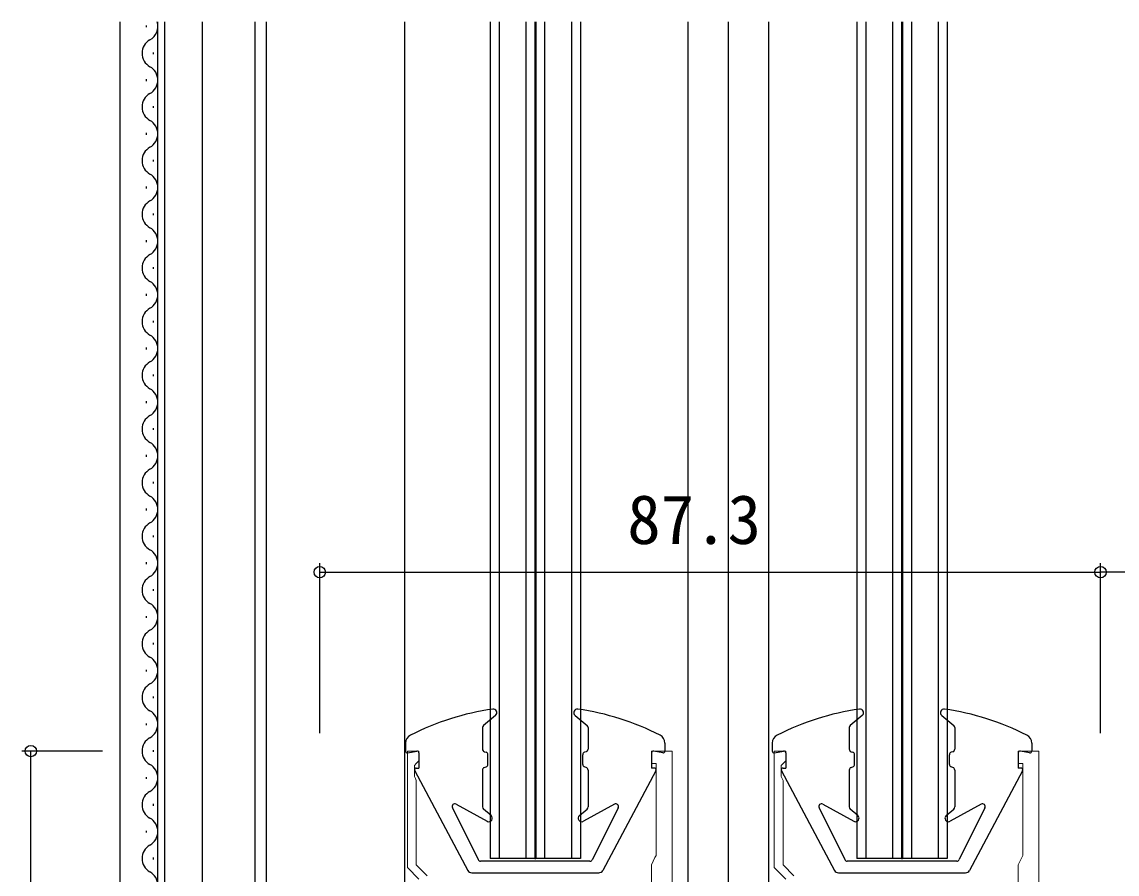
# Model space of a CAD drawing. Units: millimetres, scale not verified. Extents: x -437 to 438, y -331 to 329.
# Drawn here: x -362.8 to -240.4, y -128.1 to -32.8 of the extents above; entities that cross this region are included whole.
import ezdxf
from ezdxf.enums import TextEntityAlignment as Align

# ---------------------------------------------------------------- set-up
doc = ezdxf.new("R2010")
doc.units = ezdxf.units.MM
doc.header["$LTSCALE"] = 2
doc.layers.add('0-2_YKK_11', color=7, linetype='Continuous', lineweight=18)
for name, color, linetype in [('0-4_YKK_12', 2, 'Continuous'), ('0-5_YKK_13', 4, 'Continuous'), ('0-7_YKK_D', 6, 'Continuous')]:
    doc.layers.add(name, color=color, linetype=linetype)
doc.styles.add('ＭＳ ゴシック', font='')
doc.styles.get('ＭＳ ゴシック').set_extended_font_data('MS Gothic')

msp = doc.modelspace()

# ---------------------------------------------------------------- linework, layer by layer
at = {"layer": '0-2_YKK_11'}
for points in [[(-318.4, -128.603), (-319.7, -127.303), (-319.7, -114.303), (-318.4, -114.303), (-318.4, -115.403), (-318.7, -115.703), (-318.9, -115.903), (-318.9, -117.156), (-318.8, -117.379), (-318.7, -117.603), (-318.7, -127.03), (-317.5, -128.23)], [(-292.4, -115.703), (-292.4, -114.303), (-290.1, -114.303)], [(-290.1, -114.303), (-290.1, -188.303)], [(-277.4, -128.603), (-278.7, -127.303), (-278.7, -114.303), (-277.4, -114.303), (-277.4, -115.403), (-277.7, -115.703), (-277.9, -115.903), (-277.9, -117.156), (-277.8, -117.379), (-277.7, -117.603), (-277.7, -127.03), (-276.5, -128.23)], [(-251.4, -115.703), (-251.4, -114.303), (-249.1, -114.303)], [(-249.1, -114.303), (-249.1, -188.303)], [(-292.4, -131.503), (-292.4, -127.003), (-292.015, -126.215), (-291.9, -125.978), (-291.9, -115.703), (-292.4, -115.703)], [(-251.4, -131.503), (-251.4, -127.003), (-251.015, -126.215), (-250.9, -125.978), (-250.9, -115.703), (-251.4, -115.703)]]:
    msp.add_lwpolyline(points, dxfattribs=at)
at = {"layer": '0-4_YKK_12'}
for p, q in [((-351.8, -200.803), (-351.8, -32.8)), ((-347.6, -164.611), (-347.6, -32.8)), ((-346.8, -163.803), (-346.8, -32.8)), ((-342.6, -163.803), (-342.6, -32.8)), ((-336.7, -165.493), (-336.7, -32.8)), ((-335.5, -32.8), (-335.5, -158.688)), ((-320, -187.296), (-320, -32.8)), ((-310.45, -32.8), (-310.45, -126.303)), ((-309.45, -32.8), (-309.45, -126.303)), ((-306.45, -32.8), (-306.45, -126.303)), ((-305.45, -32.8), (-305.45, -126.303)), ((-305.35, -32.8), (-305.35, -126.303)), ((-304.35, -32.8), (-304.35, -126.303)), ((-301.35, -32.8), (-301.35, -126.303)), ((-300.35, -32.8), (-300.35, -126.303)), ((-288.3, -140.677), (-288.3, -32.8)), ((-283.8, -187.296), (-283.8, -32.8)), ((-279.3, -187.296), (-279.3, -32.8)), ((-269.45, -32.8), (-269.45, -126.303)), ((-268.45, -32.8), (-268.45, -126.303)), ((-265.45, -32.8), (-265.45, -126.303)), ((-264.45, -32.8), (-264.45, -126.303)), ((-264.35, -32.8), (-264.35, -126.303)), ((-263.35, -32.8), (-263.35, -126.303)), ((-260.35, -32.8), (-260.35, -126.303)), ((-259.35, -32.8), (-259.35, -126.303)), ((-348.86, -33.405), (-348.86, -33.205)), ((-348.1, -36.405), (-348.1, -36.205)), ((-348.86, -39.405), (-348.86, -39.205)), ((-348.1, -42.405), (-348.1, -42.205)), ((-348.86, -45.405), (-348.86, -45.205)), ((-348.1, -48.405), (-348.1, -48.205)), ((-348.86, -51.405), (-348.86, -51.205)), ((-348.1, -54.405), (-348.1, -54.205)), ((-348.86, -57.405), (-348.86, -57.205)), ((-348.1, -60.405), (-348.1, -60.205)), ((-348.86, -63.405), (-348.86, -63.205)), ((-348.1, -66.405), (-348.1, -66.205)), ((-348.86, -69.405), (-348.86, -69.205)), ((-348.1, -72.405), (-348.1, -72.205)), ((-348.86, -75.405), (-348.86, -75.205)), ((-348.1, -78.405), (-348.1, -78.205)), ((-348.86, -81.405), (-348.86, -81.205)), ((-348.1, -84.405), (-348.1, -84.205)), ((-348.86, -87.405), (-348.86, -87.205)), ((-348.1, -90.405), (-348.1, -90.205)), ((-348.86, -93.405), (-348.86, -93.205)), ((-348.1, -96.405), (-348.1, -96.205)), ((-348.86, -99.405), (-348.86, -99.205)), ((-348.1, -102.405), (-348.1, -102.205)), ((-348.86, -105.405), (-348.86, -105.205)), ((-348.1, -108.405), (-348.1, -108.205)), ((-348.86, -111.405), (-348.86, -111.205)), ((-348.1, -114.405), (-348.1, -114.205)), ((-348.86, -117.405), (-348.86, -117.205)), ((-348.1, -120.405), (-348.1, -120.205)), ((-348.86, -123.405), (-348.86, -123.205)), ((-348.1, -126.405), (-348.1, -126.205)), ((-305.45, -126.303), (-310.45, -126.303)), ((-305.45, -126.303), (-305.35, -126.303)), ((-300.35, -126.303), (-305.35, -126.303)), ((-264.45, -126.303), (-269.45, -126.303)), ((-264.45, -126.303), (-264.35, -126.303)), ((-259.35, -126.303), (-264.35, -126.303))]:
    msp.add_line(p, q, dxfattribs=at)
for centre, start, end in [((-349.318, -33.305), 299.20255, 17.07532), ((-347.641, -36.305), 119.20255, 240.79746), ((-349.318, -39.305), 299.20255, 60.79746), ((-347.641, -42.305), 119.20255, 240.79746), ((-349.318, -45.305), 299.20255, 60.79746), ((-347.641, -48.305), 119.20255, 240.79746), ((-349.318, -51.305), 299.20255, 60.79746), ((-347.641, -54.305), 119.20255, 240.79746), ((-349.318, -57.305), 299.20255, 60.79746), ((-347.641, -60.305), 119.20255, 240.79746), ((-349.318, -63.305), 299.20255, 60.79746), ((-347.641, -66.305), 119.20255, 240.79746), ((-349.318, -69.305), 299.20255, 60.79746), ((-347.641, -72.305), 119.20255, 240.79746), ((-349.318, -75.305), 299.20255, 60.79746), ((-347.641, -78.305), 119.20255, 240.79746), ((-349.318, -81.305), 299.20255, 60.79746), ((-347.641, -84.305), 119.20255, 240.79746), ((-349.318, -87.305), 299.20255, 60.79746), ((-347.641, -90.305), 119.20255, 240.79746), ((-349.318, -93.305), 299.20255, 60.79746), ((-347.641, -96.305), 119.20255, 240.79746), ((-349.318, -99.305), 299.20255, 60.79746), ((-347.641, -102.305), 119.20255, 240.79746), ((-349.318, -105.305), 299.20255, 60.79746), ((-347.641, -108.305), 119.20255, 240.79746), ((-349.318, -111.305), 299.20255, 60.79746), ((-347.641, -114.305), 119.20255, 240.79746), ((-349.318, -117.305), 299.20255, 60.79746), ((-347.641, -120.305), 119.20255, 240.79746), ((-349.318, -123.305), 299.20255, 60.79746), ((-347.641, -126.305), 119.20255, 240.79746), ((-349.318, -129.305), 299.20255, 60.79746)]:
    msp.add_arc(centre, 1.718, start, end, dxfattribs=at)
at = {"layer": '0-5_YKK_13'}
for p, q in [((-309.843, -110.309), (-311.192, -111.442)), ((-300.957, -110.309), (-299.607, -111.442)), ((-268.843, -110.309), (-270.192, -111.442)), ((-259.957, -110.309), (-258.607, -111.442)), ((-311.3, -111.672), (-311.3, -114.087)), ((-299.5, -111.672), (-299.5, -114.087)), ((-270.3, -111.672), (-270.3, -114.087)), ((-258.5, -111.672), (-258.5, -114.087)), ((-319.9, -113.411), (-319.9, -114.303)), ((-290.9, -113.411), (-290.9, -114.303)), ((-278.9, -113.411), (-278.9, -114.303)), ((-249.9, -113.411), (-249.9, -114.303)), ((-319.663, -114.499), (-318.637, -114.306)), ((-318.4, -114.503), (-318.4, -116.203)), ((-311.095, -114.371), (-310.905, -114.434)), ((-310.7, -115.787), (-310.7, -114.719)), ((-300.1, -115.787), (-300.1, -114.719)), ((-299.705, -114.371), (-299.894, -114.434)), ((-292.4, -114.503), (-292.4, -116.203)), ((-291.137, -114.499), (-292.163, -114.306)), ((-278.663, -114.499), (-277.637, -114.306)), ((-277.4, -114.503), (-277.4, -116.203)), ((-270.095, -114.371), (-269.905, -114.434)), ((-269.7, -115.787), (-269.7, -114.719)), ((-259.1, -115.787), (-259.1, -114.719)), ((-258.705, -114.371), (-258.894, -114.434)), ((-251.4, -114.503), (-251.4, -116.203)), ((-250.137, -114.499), (-251.163, -114.306)), ((-318.7, -116.203), (-318.4, -116.203)), ((-311.095, -116.134), (-310.905, -116.071)), ((-299.705, -116.134), (-299.894, -116.071)), ((-292.1, -116.203), (-292.4, -116.203)), ((-277.7, -116.203), (-277.4, -116.203)), ((-270.095, -116.134), (-269.905, -116.071)), ((-258.705, -116.134), (-258.894, -116.071)), ((-251.1, -116.203), (-251.4, -116.203)), ((-318.876, -116.497), (-312.941, -127.638)), ((-311.3, -116.419), (-311.3, -120.553)), ((-299.5, -116.419), (-299.5, -120.553)), ((-291.923, -116.497), (-297.859, -127.638)), ((-277.876, -116.497), (-271.941, -127.638)), ((-270.3, -116.419), (-270.3, -120.553)), ((-258.5, -116.419), (-258.5, -120.553)), ((-250.923, -116.497), (-256.859, -127.638)), ((-314.668, -120.636), (-311.782, -126.436)), ((-314.255, -120.24), (-310.793, -122.153)), ((-310.343, -121.496), (-311.192, -120.783)), ((-300.457, -121.496), (-299.607, -120.783)), ((-296.545, -120.24), (-300.006, -122.153)), ((-296.131, -120.636), (-299.017, -126.436)), ((-273.668, -120.636), (-270.782, -126.436)), ((-273.255, -120.24), (-269.793, -122.153)), ((-269.343, -121.496), (-270.192, -120.783)), ((-259.457, -121.496), (-258.607, -120.783)), ((-255.545, -120.24), (-259.006, -122.153)), ((-255.131, -120.636), (-258.017, -126.436)), ((-299.285, -126.603), (-311.514, -126.603)), ((-258.285, -126.603), (-270.514, -126.603)), ((-312.499, -127.903), (-298.3, -127.903)), ((-271.499, -127.903), (-257.3, -127.903))]:
    msp.add_line(p, q, dxfattribs=at)
for centre, radius, start, end in [((-305.815, -139.291), 30, 98.32236, 116.81981), ((-310.1, -110.003), 0.4, 310, 98.32236), ((-300.7, -110.003), 0.4, 81.67764, 230), ((-304.984, -139.291), 30, 63.18019, 81.67764), ((-264.815, -139.291), 30, 98.32236, 116.81981), ((-269.1, -110.003), 0.4, 310, 98.32236), ((-259.7, -110.003), 0.4, 81.67764, 230), ((-263.984, -139.291), 30, 63.18019, 81.67764), ((-318.9, -113.411), 1, 116.81981, 180), ((-311, -111.672), 0.3, 130, 180), ((-299.8, -111.672), 0.3, 0, 50), ((-291.9, -113.411), 1, 360, 63.18019), ((-277.9, -113.411), 1, 116.81981, 180), ((-270, -111.672), 0.3, 130, 180), ((-258.8, -111.672), 0.3, 0, 50), ((-250.9, -113.411), 1, 360, 63.18019), ((-319.7, -114.303), 0.2, 180, 280.65851), ((-318.6, -114.503), 0.2, 0, 100.65851), ((-311, -114.087), 0.3, 180, 251.56429), ((-311, -114.719), 0.3, 0, 71.56429), ((-299.8, -114.719), 0.3, 108.43571, 180), ((-299.8, -114.087), 0.3, 288.43571, 0), ((-292.2, -114.503), 0.2, 79.34149, 180), ((-291.1, -114.303), 0.2, 259.34149, 0), ((-278.7, -114.303), 0.2, 180, 280.65851), ((-277.6, -114.503), 0.2, 0, 100.65851), ((-270, -114.087), 0.3, 180, 251.56429), ((-270, -114.719), 0.3, 0, 71.56429), ((-258.8, -114.719), 0.3, 108.43571, 180), ((-258.8, -114.087), 0.3, 288.43571, 0), ((-251.2, -114.503), 0.2, 79.34149, 180), ((-250.1, -114.303), 0.2, 259.34149, 0), ((-318.7, -116.403), 0.2, 90, 208.04641), ((-311, -116.419), 0.3, 108.43571, 180), ((-311, -115.787), 0.3, 288.43571, 0), ((-299.8, -115.787), 0.3, 180, 251.56429), ((-299.8, -116.419), 0.3, 0, 71.56429), ((-292.1, -116.403), 0.2, 331.95359, 90), ((-277.7, -116.403), 0.2, 90, 208.04641), ((-270, -116.419), 0.3, 108.43571, 180), ((-270, -115.787), 0.3, 288.43571, 0), ((-258.8, -115.787), 0.3, 180, 251.56429), ((-258.8, -116.419), 0.3, 0, 71.56429), ((-251.1, -116.403), 0.2, 331.95359, 90), ((-314.4, -120.503), 0.3, 61.07656, 206.45265), ((-311, -120.553), 0.3, 180, 230), ((-299.8, -120.553), 0.3, 310, 0), ((-296.4, -120.503), 0.3, 333.54735, 118.92344), ((-273.4, -120.503), 0.3, 61.07656, 206.45265), ((-270, -120.553), 0.3, 180, 230), ((-258.8, -120.553), 0.3, 310, 0), ((-255.4, -120.503), 0.3, 333.54735, 118.92344), ((-310.6, -121.803), 0.4, 241.07656, 50), ((-300.2, -121.803), 0.4, 130, 298.92344), ((-269.6, -121.803), 0.4, 241.07656, 50), ((-259.2, -121.803), 0.4, 130, 298.92344), ((-311.514, -126.303), 0.3, 206.45265, 270), ((-299.285, -126.303), 0.3, 270, 333.54735), ((-270.514, -126.303), 0.3, 206.45265, 270), ((-258.285, -126.303), 0.3, 270, 333.54735), ((-312.499, -127.403), 0.5, 208.04641, 270), ((-298.3, -127.403), 0.5, 270, 331.95359), ((-271.499, -127.403), 0.5, 208.04641, 270), ((-257.3, -127.403), 0.5, 270, 331.95359)]:
    msp.add_arc(centre, radius, start, end, dxfattribs=at)
at = {"layer": '0-7_YKK_D'}
for p, q in [((-329.5, -112.303), (-329.5, -93.303)), ((-242.2, -112.303), (-242.2, -93.303)), ((-242.2, -112.303), (-242.2, -93.303)), ((-329.5, -94.303), (-242.2, -94.303)), ((-209.202, -94.303), (-242.2, -94.303)), ((-353.8, -114.302), (-362.796, -114.301)), ((-361.799, -188.301), (-361.796, -114.301))]:
    msp.add_line(p, q, dxfattribs=at)
for centre in [(-329.5, -94.303), (-242.2, -94.303), (-242.2, -94.303), (-361.796, -114.301)]:
    msp.add_circle(centre, 0.637, dxfattribs=at)

# ---------------------------------------------------------------- texts
at = {"layer": '0-7_YKK_D', "style": 'ＭＳ ゴシック'}
msp.add_text('87.3', height=5.499, dxfattribs=at).set_placement((-295.118, -92.803), align=Align.BOTTOM_LEFT)

doc.saveas('drawing.dxf')
